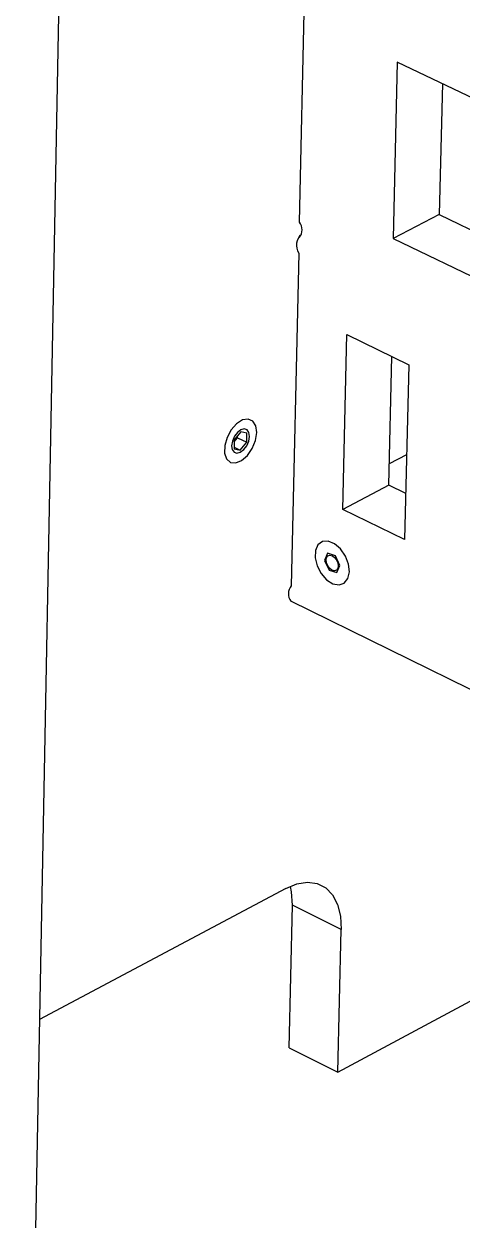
# Model space of a CAD drawing. Extents: x 0 to 159, y 0 to 236.
# Drawn here: x 134.47 to 142.83, y 131.25 to 154.09 of the extents above; entities that cross this region are included whole.
import ezdxf

# ---------------------------------------------------------------- set-up
doc = ezdxf.new("R2010")
doc.units = 0
doc.layers.get('0').update_dxf_attribs({"linetype": 'CONTINUOUS'})

msp = doc.modelspace()

# ---------------------------------------------------------------- linework, layer by layer
at = {"color": 7, "linetype": 'CONTINUOUS'}
for p, q in [((136.233, 212.405), (134.468, 119.622)), ((139.726, 150.302), (140.084, 166.109)), ((141.592, 153.358), (141.511, 149.989)), ((145.769, 151.36), (141.592, 153.358)), ((142.453, 152.946), (142.391, 150.445)), ((142.391, 150.445), (141.511, 149.989)), ((142.391, 150.445), (146.556, 148.441)), ((141.511, 149.989), (145.676, 147.98)), ((139.712, 149.712), (139.568, 143.357)), ((140.552, 144.816), (140.63, 148.153)), ((140.63, 148.153), (141.812, 147.58)), ((141.429, 145.276), (141.488, 147.737)), ((141.812, 147.58), (141.73, 144.24)), ((138.605, 146.299), (138.482, 146.147)), ((138.544, 146.183), (138.545, 146.225)), ((138.724, 146.274), (138.605, 146.299)), ((138.72, 146.097), (138.724, 146.274)), ((138.482, 146.147), (138.478, 145.971)), ((138.478, 145.971), (138.597, 145.946)), ((138.479, 146.004), (138.597, 145.946)), ((138.481, 146.106), (138.544, 146.183)), ((138.544, 146.183), (138.72, 146.097)), ((138.597, 145.946), (138.72, 146.097)), ((141.77, 145.859), (141.439, 145.685)), ((141.429, 145.276), (140.552, 144.816)), ((141.752, 145.118), (141.429, 145.276)), ((141.73, 144.24), (140.552, 144.816)), ((140.262, 143.978), (140.201, 143.843)), ((140.41, 143.928), (140.262, 143.978)), ((140.498, 143.744), (140.41, 143.928)), ((140.201, 143.843), (140.289, 143.659)), ((140.437, 143.61), (140.498, 143.744)), ((140.289, 143.659), (140.437, 143.61)), ((145.462, 140.163), (139.561, 143.062)), ((140.458, 134.069), (147.34, 137.767)), ((139.466, 137.579), (134.762, 135.075)), ((139.529, 134.534), (139.591, 137.256)), ((140.523, 136.793), (139.591, 137.256)), ((140.458, 134.069), (140.523, 136.793)), ((139.529, 134.534), (140.458, 134.069))]:
    msp.add_line(p, q, dxfattribs=at)
for points in [[(138.909, 146.283), (138.892, 146.413), (138.835, 146.503), (138.746, 146.542), (138.638, 146.525), (138.525, 146.453), (138.422, 146.336), (138.343, 146.191), (138.3, 146.036), (138.296, 145.893), (138.335, 145.781), (138.409, 145.715), (138.509, 145.704), (138.621, 145.75), (138.731, 145.846), (138.823, 145.979), (138.885, 146.132), (138.909, 146.283)], [(138.43, 146.033), (138.442, 145.958), (138.477, 145.907), (138.532, 145.889), (138.596, 145.907), (138.662, 145.957), (138.719, 146.033), (138.757, 146.122), (138.772, 146.211), (138.761, 146.287), (138.725, 146.338), (138.671, 146.355), (138.606, 146.338), (138.54, 146.287), (138.484, 146.212), (138.445, 146.122), (138.43, 146.033)], [(140.65, 143.496), (140.678, 143.623), (140.662, 143.773), (140.604, 143.926), (140.511, 144.061), (140.397, 144.16), (140.276, 144.209), (140.165, 144.203), (140.079, 144.14), (140.03, 144.031), (140.023, 143.891), (140.061, 143.736), (140.138, 143.59), (140.243, 143.471), (140.363, 143.396), (140.481, 143.374), (140.581, 143.409), (140.65, 143.496)], [(140.232, 143.851), (140.242, 143.9), (140.269, 143.932), (140.308, 143.944), (140.353, 143.932), (140.397, 143.899), (140.435, 143.851), (140.459, 143.793), (140.467, 143.736), (140.457, 143.687), (140.43, 143.655), (140.392, 143.644), (140.346, 143.655), (140.302, 143.688), (140.264, 143.736), (140.24, 143.794), (140.232, 143.851)], [(139.466, 137.579), (139.678, 137.666), (139.88, 137.697), (140.066, 137.671), (140.227, 137.589), (140.357, 137.454), (140.452, 137.271), (140.508, 137.048), (140.523, 136.793)], [(139.591, 137.256), (139.576, 137.512), (139.557, 137.613)]]:
    msp.add_lwpolyline(points, dxfattribs=at)
for centre, radius, start, end in [((139.544, 150.158), 0.232, 319.2899, 38.5031), ((139.94, 149.862), 0.273, 130.8958, 213.3302), ((139.758, 143.206), 0.243, 141.5532, 215.8456)]:
    msp.add_arc(centre, radius, start, end, dxfattribs=at)

doc.saveas('drawing.dxf')
